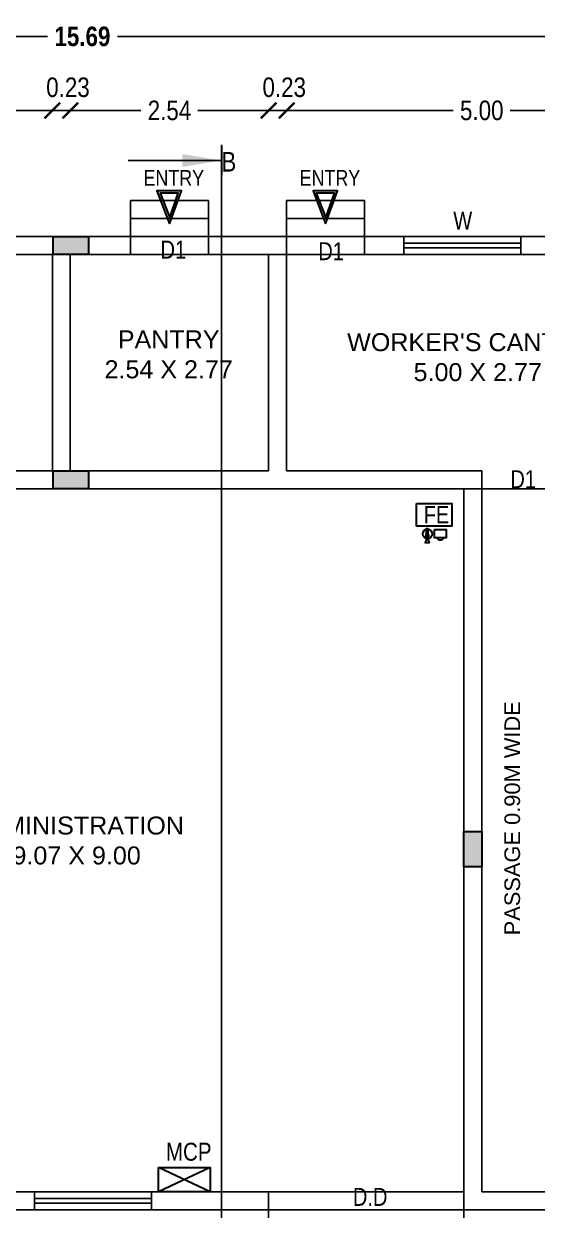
# Model space of a CAD drawing. Header units: metres. Extents: x -488 to 4759, y 38 to 2071.
# Drawn here: x 1205.71 to 1212.29, y 139.43 to 154.62 of the extents above; entities that cross this region are included whole.
import ezdxf
from ezdxf.lldxf.tags import DXFTag

# ---------------------------------------------------------------- set-up
doc = ezdxf.new("R2010")
doc.units = ezdxf.units.M
doc.header["$MEASUREMENT"] = 0
doc.linetypes.add('HIDDEN2', pattern=[0.1875, 0.125, -0.0625])
for name, color, linetype in [('0 @ 1', 7, 'Continuous'), ('BLK_2_FLR_0_CARPET_AREA', 10, 'Continuous'), ('BLK_2_FLR_0_REGULAR_ROOM_0', 117, 'Continuous')]:
    doc.layers.add(name, color=color, linetype=linetype)
doc.layers.add('BLK_2_COVERED_AREA', color=140, linetype='Continuous', plot=False)
doc.layers.add('BLK_2_FLR_0_BLT_UP_AREA', color=1, linetype='Continuous', plot=False)
doc.styles.add('2', font='swissc.ttf', dxfattribs={"height": 0.23})
doc.styles.add('CODE', font='swissc.ttf', dxfattribs={"height": 0.25})
doc.styles.add('sa1', font='', dxfattribs={"height": 72})
doc.styles.add('SH', font='swissc.ttf', dxfattribs={"height": 10})
doc.styles.add('SUBBU3', font='swissl.ttf', dxfattribs={"width": 0.8})
doc.styles.get('sa1').set_extended_font_data('Abadi MT Condensed Light')
tags = doc.linetypes.add('00$1$HIDDEN', pattern=[0.375, 0.25, -0.125]).pattern_tags.tags
tags[6:7] = [DXFTag(74, 4), DXFTag(75, 0), DXFTag(340, '0'), DXFTag(46, 1.0), DXFTag(50, 0.0), DXFTag(44, 0.0), DXFTag(45, 0.0)]
tags[4:5] = [DXFTag(74, 4), DXFTag(75, 0), DXFTag(340, '0'), DXFTag(46, 1.0), DXFTag(50, 0.0), DXFTag(44, 0.0), DXFTag(45, 0.0)]
doc.dimstyles.new('OUTER', dxfattribs={"dimscale": 0, "dimtxt": 0.3, "dimasz": 0.18, "dimexe": 0.18, "dimexo": 0.0625, "dimgap": 0.09, "dimtad": 0, "dimzin": 0, "dimdsep": 46, "dimtxsty": 'CODE', "dimcen": 0.09, "dimse1": 1, "dimse2": 1, "dimclrd": 8, "dimclrt": 1, "dimadec": 0, "dimazin": 0, "dimtfac": 1, "dimtofl": 0, "dimtmove": 0, "dimatfit": 3, "dimfxl": 0, "dimtolj": 1, "dimtzin": 0, "dimarcsym": 0})

# ---------------------------------------------------------------- blocks, each defined once
blk = doc.blocks.new('_ArchTick')
at = {"const_width": 0.15}
blk.add_lwpolyline([(-0.5, -0.5), (0.5, 0.5)], dxfattribs=at)
blk = doc.blocks.new('*D135')
at = {"color": 0, "lineweight": -2}
for p, q in [((1197.498, 151.668), (1197.498, 150.647)), ((1197.498, 148.898), (1197.498, 149.918))]:
    blk.add_line(p, q, dxfattribs=at)
at = {"layer": 'Defpoints', "color": 0, "lineweight": -2}
for p in [(1197.498, 151.668), (1199.758, 151.668), (1209.159, 148.898)]:
    blk.add_point(p, dxfattribs=at)
at = {"color": 0, "lineweight": -2, "xscale": 0.2, "yscale": 0.2, "zscale": 0.2}
for p, rotation in [((1197.498, 151.668), 90), ((1197.498, 148.898), 270)]:
    blk.add_blockref('_ArchTick', p, dxfattribs=dict(at, rotation=rotation))
at = {"color": 0, "lineweight": -2, "insert": (1197.498, 150.283), "char_height": 0.25, "attachment_point": 5, "rotation": 90, "style": 'CODE'}
blk.add_mtext('\\A1;2.77', dxfattribs=at)
blk = doc.blocks.new('*D139')
at = {"color": 0, "lineweight": -2}
for p, q in [((1198.844, 153.509), (1202.095, 153.509)), ((1206.074, 153.509), (1202.823, 153.509))]:
    blk.add_line(p, q, dxfattribs=at)
at = {"layer": 'Defpoints', "color": 0, "lineweight": -2}
for p in [(1206.074, 153.509), (1206.074, 151.098), (1198.844, 146.044)]:
    blk.add_point(p, dxfattribs=at)
at = {"color": 0, "lineweight": -2, "xscale": 0.2, "yscale": 0.2, "zscale": 0.2, "rotation": 180}
blk.add_blockref('_ArchTick', (1198.844, 153.509), dxfattribs=at)
at = {"color": 0, "lineweight": -2, "xscale": 0.2, "yscale": 0.2, "zscale": 0.2}
blk.add_blockref('_ArchTick', (1206.074, 153.509), dxfattribs=at)
at = {"color": 0, "lineweight": -2, "insert": (1202.459, 153.509), "char_height": 0.25, "attachment_point": 5, "style": 'CODE'}
blk.add_mtext('\\A1;7.23', dxfattribs=at)
blk = doc.blocks.new('*D140')
at = {"color": 0, "lineweight": -2}
blk.add_line((1206.074, 153.509), (1206.304, 153.509), dxfattribs=at)
at = {"layer": 'Defpoints', "color": 0, "lineweight": -2}
for p in [(1206.304, 153.509), (1206.074, 151.098), (1206.304, 151.059)]:
    blk.add_point(p, dxfattribs=at)
at = {"color": 0, "lineweight": -2, "xscale": 0.2, "yscale": 0.2, "zscale": 0.2, "rotation": 180}
blk.add_blockref('_ArchTick', (1206.074, 153.509), dxfattribs=at)
at = {"color": 0, "lineweight": -2, "xscale": 0.2, "yscale": 0.2, "zscale": 0.2}
blk.add_blockref('_ArchTick', (1206.304, 153.509), dxfattribs=at)
at = {"color": 0, "lineweight": -2, "insert": (1206.274, 153.805), "char_height": 0.25, "attachment_point": 5, "style": 'CODE'}
blk.add_mtext('\\A1;0.23', dxfattribs=at)
blk = doc.blocks.new('*D141')
at = {"color": 0, "lineweight": -2}
for p, q in [((1206.304, 153.509), (1207.209, 153.509)), ((1208.844, 153.509), (1207.938, 153.509))]:
    blk.add_line(p, q, dxfattribs=at)
at = {"layer": 'Defpoints', "color": 0, "lineweight": -2}
for p in [(1208.844, 153.509), (1206.304, 151.059), (1208.844, 151.055)]:
    blk.add_point(p, dxfattribs=at)
at = {"color": 0, "lineweight": -2, "xscale": 0.2, "yscale": 0.2, "zscale": 0.2, "rotation": 180}
blk.add_blockref('_ArchTick', (1206.304, 153.509), dxfattribs=at)
at = {"color": 0, "lineweight": -2, "xscale": 0.2, "yscale": 0.2, "zscale": 0.2}
blk.add_blockref('_ArchTick', (1208.844, 153.509), dxfattribs=at)
at = {"color": 0, "lineweight": -2, "insert": (1207.574, 153.509), "char_height": 0.25, "attachment_point": 5, "style": 'CODE'}
blk.add_mtext('\\A1;2.54', dxfattribs=at)
blk = doc.blocks.new('*D142')
at = {"color": 0, "lineweight": -2}
blk.add_line((1208.844, 153.509), (1209.074, 153.509), dxfattribs=at)
at = {"layer": 'Defpoints', "color": 0, "lineweight": -2}
for p in [(1209.074, 153.509), (1208.844, 151.055), (1209.074, 150.994)]:
    blk.add_point(p, dxfattribs=at)
at = {"color": 0, "lineweight": -2, "xscale": 0.2, "yscale": 0.2, "zscale": 0.2, "rotation": 180}
blk.add_blockref('_ArchTick', (1208.844, 153.509), dxfattribs=at)
at = {"color": 0, "lineweight": -2, "xscale": 0.2, "yscale": 0.2, "zscale": 0.2}
blk.add_blockref('_ArchTick', (1209.074, 153.509), dxfattribs=at)
at = {"color": 0, "lineweight": -2, "insert": (1209.044, 153.805), "char_height": 0.25, "attachment_point": 5, "style": 'CODE'}
blk.add_mtext('\\A1;0.23', dxfattribs=at)
blk = doc.blocks.new('*D143')
at = {"color": 0, "lineweight": -2}
for p, q in [((1209.074, 153.509), (1211.209, 153.509)), ((1214.074, 153.509), (1211.939, 153.509))]:
    blk.add_line(p, q, dxfattribs=at)
at = {"layer": 'Defpoints', "color": 0, "lineweight": -2}
for p in [(1214.074, 153.509), (1214.074, 151.177), (1209.074, 150.994)]:
    blk.add_point(p, dxfattribs=at)
at = {"color": 0, "lineweight": -2, "xscale": 0.2, "yscale": 0.2, "zscale": 0.2, "rotation": 180}
blk.add_blockref('_ArchTick', (1209.074, 153.509), dxfattribs=at)
at = {"color": 0, "lineweight": -2, "xscale": 0.2, "yscale": 0.2, "zscale": 0.2}
blk.add_blockref('_ArchTick', (1214.074, 153.509), dxfattribs=at)
at = {"color": 0, "lineweight": -2, "insert": (1211.574, 153.509), "char_height": 0.25, "attachment_point": 5, "style": 'CODE'}
blk.add_mtext('\\A1;5.00', dxfattribs=at)
blk = doc.blocks.new('*D146')
at = {"color": 0, "lineweight": -2}
for p, q in [((1198.614, 154.456), (1206.01, 154.456)), ((1214.304, 154.456), (1206.908, 154.456))]:
    blk.add_line(p, q, dxfattribs=at)
at = {"layer": 'Defpoints', "color": 0, "lineweight": -2}
for p in [(1214.304, 154.456), (1198.614, 151.898), (1214.304, 151.898)]:
    blk.add_point(p, dxfattribs=at)
at = {"color": 0, "lineweight": -2, "xscale": 0.2, "yscale": 0.2, "zscale": 0.2, "rotation": 180}
blk.add_blockref('_ArchTick', (1198.614, 154.456), dxfattribs=at)
at = {"color": 0, "lineweight": -2, "xscale": 0.2, "yscale": 0.2, "zscale": 0.2}
blk.add_blockref('_ArchTick', (1214.304, 154.456), dxfattribs=at)
at = {"color": 0, "lineweight": -2, "insert": (1206.459, 154.456), "char_height": 0.25, "attachment_point": 5, "style": 'CODE'}
blk.add_mtext('\\A1;{\\fSwis721 Cn BT|b1|i0|c0|p34;15.69}', dxfattribs=at)
blk = doc.blocks.new('rghfhgh')
at = {"color": 0, "lineweight": 30}
for p, q in [((15101.258, 2367.909), (15101.258, 2367.846)), ((15101.274, 2367.909), (15101.274, 2367.846)), ((15101.258, 2367.846), (15101.236, 2367.801)), ((15101.274, 2367.846), (15101.296, 2367.801))]:
    blk.add_line(p, q, dxfattribs=at)
at = {"color": 0, "lineweight": 30, "ltscale": 0.1}
blk.add_line((15101.296, 2367.801), (15101.236, 2367.801), dxfattribs=at)
blk.add_lwpolyline([(15101.129, 2368.303), (15101.581, 2368.303), (15101.581, 2368.016), (15101.129, 2368.016)], close=True, dxfattribs=at)
at = {"color": 0, "lineweight": 30}
for points in [[(15101.281, 2367.879), (15101.252, 2367.879), (15101.252, 2367.909), (15101.281, 2367.909)], [(15101.274, 2367.909), (15101.258, 2367.909), (15101.258, 2367.985), (15101.274, 2367.985)], [(15101.359, 2367.974), (15101.507, 2367.974), (15101.507, 2367.864), (15101.359, 2367.864)]]:
    blk.add_lwpolyline(points, close=True, dxfattribs=at)
blk.add_circle((15101.269, 2367.915), 0.0611, dxfattribs=at)
blk.add_arc((15101.434, 2367.883), 0.0446, 204.8747, 335.1253, dxfattribs=at)
at = {"color": 0, "lineweight": 30, "style": 'SH'}
blk.add_text('FE', height=0.2239, dxfattribs=at).set_placement((15101.221, 2368.05))

msp = doc.modelspace()

# ---------------------------------------------------------------- hatches: boundary and pattern name
at = {"lineweight": 30}
h = msp.add_hatch(color=256, dxfattribs=at)
h.dxf.hatch_style = 1
h.paths.add_polyline_path([(1206.53489, 151.89764), (1206.08489, 151.89764), (1206.08498, 151.66764), (1206.53498, 151.66764)])
h = msp.add_hatch(color=256, dxfattribs=at)
h.dxf.hatch_style = 1
h.paths.add_polyline_path([(1206.53489, 148.89764), (1206.08489, 148.89764), (1206.08498, 148.66764), (1206.53498, 148.66764)])
h = msp.add_hatch(color=256, dxfattribs=at)
h.dxf.hatch_style = 1
h.paths.add_polyline_path([(1211.57389, 143.82773), (1211.57389, 144.27773), (1211.34389, 144.27764), (1211.34389, 143.82764)])

# ---------------------------------------------------------------- linework, layer by layer
at = {"linetype": '00$1$HIDDEN', "lineweight": -2, "ltscale": 2}
msp.add_line((1208.24026, 138.76923), (1208.24026, 153.07053), dxfattribs=at)
at = {"lineweight": 30}
msp.add_line((1208.24026, 153.05582), (1208.24026, 152.68268), dxfattribs=at)
for p, q in [((1208.07389, 152.35764), (1207.07389, 152.35764)), ((1210.07389, 152.35764), (1209.07389, 152.35764)), ((1208.07389, 152.12764), (1207.07389, 152.12764)), ((1210.07389, 152.12764), (1209.07389, 152.12764)), ((1207.07389, 151.89764), (1205.57039, 151.89764)), ((1207.07389, 151.89764), (1207.07389, 151.66764)), ((1208.07389, 151.89764), (1207.07389, 151.89764)), ((1209.07389, 151.89764), (1208.07389, 151.89764)), ((1208.07389, 151.89764), (1208.07389, 151.66764)), ((1209.07389, 151.89764), (1209.07389, 151.66764)), ((1210.07389, 151.89764), (1209.07389, 151.89764)), ((1210.57389, 151.89764), (1210.07389, 151.89764)), ((1210.07389, 151.66764), (1210.07389, 151.89764)), ((1210.57389, 151.66764), (1210.57389, 151.89764)), ((1212.57389, 151.89764), (1212.07389, 151.89764)), ((1212.07389, 151.89764), (1212.07389, 151.66764)), ((1210.57389, 151.81264), (1212.07389, 151.81264)), ((1210.57389, 151.75264), (1212.07389, 151.75264)), ((1207.07389, 151.66764), (1205.57039, 151.66764)), ((1206.07389, 148.89764), (1206.07389, 151.66764)), ((1206.30389, 148.89764), (1206.30389, 151.66764)), ((1208.84389, 151.66764), (1208.07389, 151.66764)), ((1208.84389, 148.89764), (1208.84389, 151.66764)), ((1209.07389, 148.89764), (1209.07389, 151.66764)), ((1210.57389, 151.66764), (1210.07389, 151.66764)), ((1212.57389, 151.66764), (1212.07389, 151.66764)), ((1208.84389, 148.89764), (1199.57389, 148.89764)), ((1211.57389, 148.89764), (1209.07389, 148.89764)), ((1211.57389, 139.66764), (1211.57389, 148.89764)), ((1211.34389, 148.66764), (1202.27389, 148.66764)), ((1211.34389, 139.43764), (1211.34389, 148.66764)), ((1205.84389, 139.66764), (1204.34389, 139.66764)), ((1205.84389, 139.43764), (1205.84389, 139.66764)), ((1205.84389, 139.58264), (1207.34389, 139.58264)), ((1208.84389, 139.66764), (1207.34389, 139.66764)), ((1207.34389, 139.66764), (1207.34389, 139.43764)), ((1208.84389, 139.66764), (1208.84389, 139.43764)), ((1214.30389, 139.66764), (1211.57389, 139.66764)), ((1205.84389, 139.43764), (1204.34389, 139.43764)), ((1205.84389, 139.52264), (1207.34389, 139.52264)), ((1208.84389, 139.43764), (1207.34389, 139.43764)), ((1214.30389, 139.43764), (1211.34389, 139.43764))]:
    msp.add_line(p, q)
at = {"lineweight": -2}
for p, q in [((1207.07389, 151.89764), (1207.07389, 152.35764)), ((1208.07389, 151.89764), (1208.07389, 152.35764)), ((1209.07389, 151.89764), (1209.07389, 152.35764)), ((1210.07389, 151.89764), (1210.07389, 152.35764)), ((1211.34389, 139.43764), (1208.84389, 139.43764)), ((1208.84389, 139.43764), (1208.84389, 138.97764)), ((1211.34389, 139.43764), (1211.34389, 138.97764))]:
    msp.add_line(p, q, dxfattribs=at)
at = {"lineweight": 13}
for p, q in [((1210.57389, 151.89764), (1212.07389, 151.89764)), ((1210.57389, 151.66764), (1212.07389, 151.66764)), ((1205.84389, 139.66764), (1207.34389, 139.66764)), ((1205.84389, 139.43764), (1207.34389, 139.43764))]:
    msp.add_line(p, q, dxfattribs=at)
at = {"lineweight": 30, "ltscale": 0.25}
for p, q in [((1208.09389, 139.66764), (1207.43475, 139.97939)), ((1208.09389, 139.97939), (1207.43475, 139.66764))]:
    msp.add_line(p, q, dxfattribs=at)
at = {"lineweight": 30}
for points in [[(1207.57389, 152.0601), (1207.57389, 152.0601), (1207.7281, 152.48073), (1207.41275, 152.48073)], [(1207.57658, 152.13506), (1207.68576, 152.45073), (1207.45272, 152.45073)], [(1209.57389, 152.0601), (1209.57389, 152.0601), (1209.7281, 152.48073), (1209.41275, 152.48073)], [(1209.57658, 152.13506), (1209.68576, 152.45073), (1209.45272, 152.45073)], [(1206.53489, 151.89764), (1206.53498, 151.66764), (1206.08498, 151.66764), (1206.08489, 151.89764)], [(1206.53489, 148.89764), (1206.53498, 148.66764), (1206.08498, 148.66764), (1206.08489, 148.89764)], [(1211.57389, 143.82773), (1211.34389, 143.82764), (1211.34389, 144.27764), (1211.57389, 144.27773)]]:
    msp.add_lwpolyline(points, close=True, dxfattribs=at)
at = {"lineweight": 30, "ltscale": 0.25}
msp.add_lwpolyline([(1207.43475, 139.97939), (1208.09389, 139.97939), (1208.09389, 139.66764), (1207.43475, 139.66764)], close=True, dxfattribs=at)
at = {"layer": 'BLK_2_COVERED_AREA'}
msp.add_lwpolyline([(1198.61389, 151.89764), (1214.30389, 151.89764), (1214.30389, 139.43764), (1198.61389, 139.43764)], close=True, dxfattribs=at)
at = {"layer": 'BLK_2_FLR_0_BLT_UP_AREA', "color": 45}
msp.add_lwpolyline([(1198.61389, 151.89764), (1214.30389, 151.89764), (1214.30389, 139.43764), (1198.61389, 139.43764)], close=True, dxfattribs=at)
at = {"layer": 'BLK_2_FLR_0_CARPET_AREA', "color": 14}
msp.add_lwpolyline([(1199.42389, 151.66764), (1214.07389, 151.66764), (1214.07389, 148.66764), (1211.34389, 148.66764), (1211.34389, 139.66764), (1198.84389, 139.66764), (1198.84389, 144.06764), (1202.27389, 144.06764), (1202.27389, 148.66764), (1199.42389, 148.66764), (1199.42389, 151.66764)], close=True, dxfattribs=at)
at = {"layer": 'BLK_2_FLR_0_REGULAR_ROOM_0', "color": 4}
msp.add_lwpolyline([(1199.42389, 151.66764), (1214.07389, 151.66764), (1214.07389, 148.66764), (1211.34389, 148.66764), (1211.34389, 139.66764), (1198.84389, 139.66764), (1198.84389, 144.06764), (1202.27389, 144.06764), (1202.27389, 148.66764), (1199.42389, 148.66764), (1199.42389, 151.66764)], close=True, dxfattribs=at)

# ---------------------------------------------------------------- block references
at = {"lineweight": -2}
msp.add_blockref('rghfhgh', (-13890.39065, -2219.82645), dxfattribs=at)

# ---------------------------------------------------------------- texts
at = {"lineweight": -2, "style": '2'}
for p in [(1207.24132, 152.54671), (1209.24132, 152.54671)]:
    msp.add_text('ENTRY', height=0.2, dxfattribs=at).set_placement(p)
at = {"lineweight": 30, "style": '2'}
msp.add_text('MCP', height=0.23, dxfattribs=at).set_placement((1207.52818, 140.06554))
at = {"lineweight": 30, "insert": (1208.42921, 152.97763), "char_height": 0.25, "attachment_point": 3, "style": '2'}
msp.add_mtext_dynamic_manual_height_columns('B', width=0.2088831, gutter_width=1.15, heights=[0], dxfattribs=at)
at = {"char_height": 0.23, "width": 0.2619959, "attachment_point": 1, "style": 'SUBBU3'}
for s, insert in [('W', (1211.20923, 152.21553)), ('{\\C252;D1}', (1207.45929, 151.84367)), ('{\\C252;D1}', (1209.48015, 151.82311)), ('{\\C252;D1}', (1211.94017, 148.90488)), ('{\\C252;D.D}', (1209.92333, 139.71789))]:
    msp.add_mtext(s, dxfattribs=dict(at, insert=insert))
at = {"linetype": 'HIDDEN2', "lineweight": 9, "ltscale": 10, "char_height": 0.23, "attachment_point": 2, "style": 'sa1'}
for s, insert, width in [('{\\fArial|b0|i0|c0|p34;\\C252;PANTRY\\P2.54 X 2.77}', (1207.564, 150.69438), 2.0740813), ("{\\fArial|b0|i0|c0|p34;\\C252;WORKER'S CANTEEN\\P5.00 X 2.77}", (1211.52251, 150.65869), 3.3181595), ('{\\fArial|b0|i0|c0|p34;\\C252;ADMINISTRATION \\P9.07 X 9.00}', (1206.38507, 144.47144), 3.8456677)]:
    msp.add_mtext(s, dxfattribs=dict(at, insert=insert, width=width))
at = {"linetype": 'HIDDEN2', "lineweight": 9, "ltscale": 10, "insert": (1211.86419, 144.44896), "char_height": 0.2, "width": 3.6285824, "attachment_point": 2, "rotation": 90, "style": 'sa1'}
msp.add_mtext('{\\fArial|b0|i0|c0|p34;\\C252;PASSAGE 0.90M WIDE }', dxfattribs=at)

# ---------------------------------------------------------------- dimensions: what is measured, and where the dimension line sits
at = {"layer": '0 @ 1', "lineweight": -2}
dim = msp.add_linear_dim(base=(1214.30389, 154.45564), p1=(1198.61389, 151.89764), p2=(1214.30389, 151.89773), text='{\\fSwis721 Cn BT|b1|i0|c0|p34;<>}', dimstyle='OUTER', override={"dimscale": 1, "dimtxt": 0.25, "dimasz": 0.2, "dimblk": 'ArchTick', "dimclrd": 0, "dimclrt": 0, "dimtix": 0, "dimtofl": 0, "dimtmove": 0, "dimatfit": 3, "dimfxl": 25.4}, dxfattribs=at)
dim.commit()
dim.dimension.update_dxf_attribs({"geometry": '*D146', "text_midpoint": (1206.45889, 154.45564)})
for base, p1, p2, picture, middle in [((1206.30389, 153.50879), (1206.07389, 151.09784), (1206.30389, 151.05858), '*D140', (1206.27442, 153.80474)), ((1209.07389, 153.50879), (1208.84389, 151.05548), (1209.07389, 150.99359), '*D142', (1209.04442, 153.80474))]:
    dim = msp.add_linear_dim(base=base, p1=p1, p2=p2, dimstyle='OUTER', override={"dimscale": 1, "dimtxt": 0.25, "dimasz": 0.2, "dimblk": 'ArchTick', "dimclrd": 0, "dimclrt": 0, "dimtix": 0, "dimtofl": 0, "dimtmove": 1, "dimatfit": 3, "dimfxl": 25.4}, dxfattribs=at)
    dim.commit()
    dim.dimension.update_dxf_attribs({"geometry": picture, "text_midpoint": middle, "dimtype": 128})
for base, p1, p2, picture, middle in [((1206.07389, 153.50879), (1198.84389, 146.04406), (1206.07389, 151.09784), '*D139', (1202.45889, 153.50879)), ((1208.84389, 153.50879), (1206.30389, 151.05858), (1208.84389, 151.05548), '*D141', (1207.57389, 153.50879)), ((1214.07389, 153.50879), (1209.07389, 150.99359), (1214.07389, 151.17652), '*D143', (1211.57389, 153.50879))]:
    dim = msp.add_linear_dim(base=base, p1=p1, p2=p2, dimstyle='OUTER', override={"dimscale": 1, "dimtxt": 0.25, "dimasz": 0.2, "dimblk": 'ArchTick', "dimclrd": 0, "dimclrt": 0, "dimtix": 0, "dimtofl": 0, "dimtmove": 1, "dimatfit": 3, "dimfxl": 25.4}, dxfattribs=at)
    dim.commit()
    dim.dimension.update_dxf_attribs({"geometry": picture, "text_midpoint": middle})
dim = msp.add_linear_dim(base=(1197.49778, 151.66764), p1=(1209.15935, 148.89764), p2=(1199.75809, 151.66764), angle=270, dimstyle='OUTER', override={"dimscale": 1, "dimtxt": 0.25, "dimasz": 0.2, "dimblk": 'ArchTick', "dimclrd": 0, "dimclrt": 0, "dimtix": 0, "dimtofl": 0, "dimtmove": 1, "dimatfit": 3, "dimfxl": 25.4}, dxfattribs=at)
dim.commit()
dim.dimension.update_dxf_attribs({"geometry": '*D135', "text_midpoint": (1197.49778, 150.28264)})

# ---------------------------------------------------------------- leaders
at = {"layer": '0 @ 1', "lineweight": 30}
msp.add_leader([(1208.24026, 152.86925), (1207.04358, 152.86925)], dimstyle='OUTER', override={"dimscale": 1, "dimasz": 0.5, "dimgap": 0.09, "dimtad": 0, "dimclrd": 256, "dimclrt": 0, "dimfxl": 6}, dxfattribs=at)

doc.saveas('drawing.dxf')
